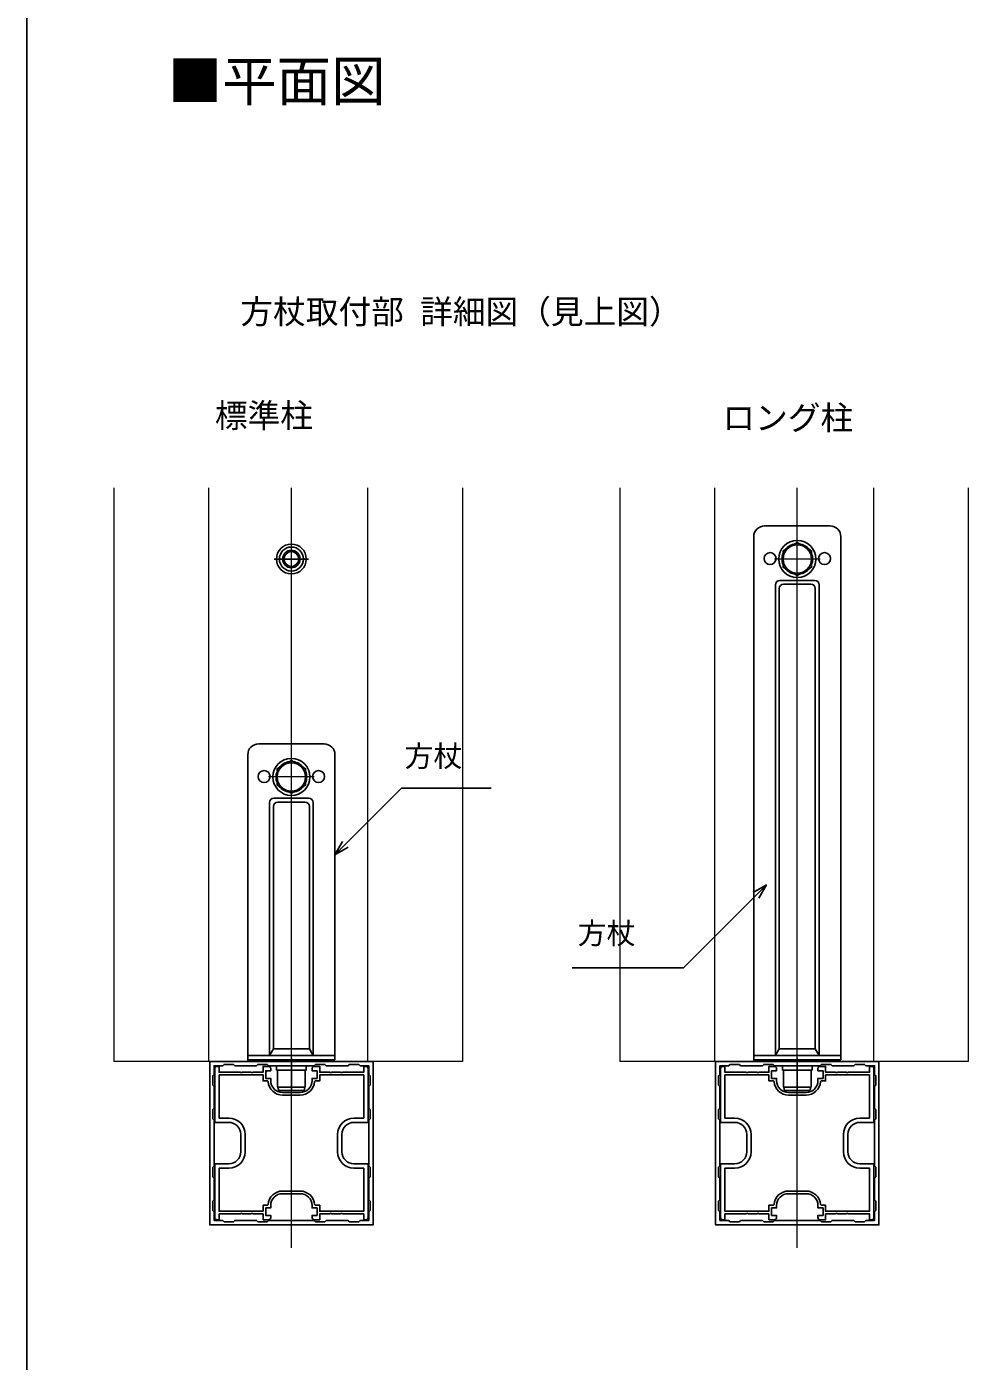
# Model space of a CAD drawing. Units: millimetres, scale not verified. Extents: x -875 to 875, y -1303 to 1296.
# Drawn here: x -875 to -443, y -719 to -107 of the extents above; entities that cross this region are included whole.
import ezdxf
from ezdxf.enums import TextEntityAlignment as Align

# ---------------------------------------------------------------- set-up
doc = ezdxf.new("R2010")
doc.units = ezdxf.units.MM
doc.header["$LTSCALE"] = 8
for name, color, linetype in [('0-1_USER1', 3, 'Continuous'), ('0-2_YKK_11', 7, 'Continuous'), ('0-5_YKK_13', 4, 'Continuous'), ('0-6_YKK_D', 6, 'Continuous'), ('0-7_YKK_ZWAK', 7, 'Continuous')]:
    doc.layers.add(name, color=color, linetype=linetype)
doc.layers.add('0-4_YKK_12', color=2, linetype='Continuous', lineweight=18)
doc.styles.add('ＭＳ ゴシック', font='')
doc.styles.get('ＭＳ ゴシック').set_extended_font_data('MS Gothic')

msp = doc.modelspace()

# ---------------------------------------------------------------- linework, layer by layer
at = {"layer": '0-2_YKK_11'}
for p, q in [((-757.5, -595.6), (-749.5, -595.6)), ((-749.5, -596.8), (-757.5, -596.8)), ((-525.27, -595.6), (-517.27, -595.6)), ((-517.27, -596.8), (-525.27, -596.8)), ((-776.7, -622.8), (-776.7, -614.8)), ((-774.7, -614.8), (-774.7, -622.8)), ((-732.3, -622.8), (-732.3, -614.8)), ((-730.3, -614.8), (-730.3, -622.8)), ((-544.47, -622.8), (-544.47, -614.8)), ((-542.47, -614.8), (-542.47, -622.8)), ((-500.07, -622.8), (-500.07, -614.8)), ((-498.07, -614.8), (-498.07, -622.8)), ((-757.5, -640.8), (-749.5, -640.8)), ((-749.5, -642), (-757.5, -642)), ((-525.27, -640.8), (-517.27, -640.8)), ((-517.27, -642), (-525.27, -642))]:
    msp.add_line(p, q, dxfattribs=at)
for points in [[(-716, -581.3), (-791, -581.3), (-791, -656.3), (-716, -656.3)], [(-483.77, -581.3), (-558.77, -581.3), (-558.77, -656.3), (-483.77, -656.3)]]:
    msp.add_lwpolyline(points, close=True, dxfattribs=at)
for points in [[(-743, -583.3), (-764, -583.3), (-764.6, -582.7), (-768.9, -582.7), (-769.5, -583.3), (-779.5, -583.3), (-780.1, -582.7), (-784.4, -582.7), (-785, -583.3), (-789, -583.3), (-789, -587.3), (-789.6, -587.9), (-789.6, -592.2), (-789, -592.8), (-789, -602.8), (-789.6, -603.4), (-789.6, -607.7), (-789, -608.3), (-789, -629.3), (-789.6, -629.9), (-789.6, -634.2), (-789, -634.8), (-789, -644.8), (-789.6, -645.4), (-789.6, -649.7), (-789, -650.3), (-789, -654.3), (-785, -654.3), (-784.4, -654.9), (-780.1, -654.9), (-779.5, -654.3), (-769.5, -654.3), (-768.9, -654.9), (-764.6, -654.9), (-764, -654.3), (-743, -654.3), (-742.4, -654.9), (-738.1, -654.9), (-737.5, -654.3), (-727.499, -654.3)], [(-782.2, -609.3), (-788.7, -609.3), (-788.7, -584.6)], [(-787.7, -583.6), (-786.7, -583.6), (-786.7, -586.3), (-777.019, -586.3), (-776.76, -586.45), (-776.24, -586.45), (-775.98, -586.3), (-772.019, -586.3), (-771.76, -586.45), (-771.24, -586.45), (-770.98, -586.3), (-766.5, -586.3), (-766.5, -583.6), (-764, -583.6)], [(-764.183, -590.579), (-764.482, -590.3), (-766.5, -590.3), (-766.5, -587.5), (-786.7, -587.5), (-786.7, -607.3), (-782.2, -607.3)], [(-763, -584.6), (-763, -585.6), (-765.3, -585.6), (-765.3, -589.1), (-763, -589.1), (-763, -590.1)], [(-744, -590.1), (-744, -589.1), (-741.7, -589.1), (-741.7, -585.6), (-744, -585.6), (-744, -584.6)], [(-727.499, -654.3), (-726.899, -654.9), (-722.6, -654.9), (-722, -654.3), (-718, -654.3), (-718, -650.3), (-717.4, -649.7), (-717.4, -645.4), (-718, -644.8), (-718, -634.8), (-717.4, -634.2), (-717.4, -629.9), (-718, -629.3), (-718, -608.3), (-717.4, -607.7), (-717.4, -603.4), (-718, -602.8), (-718, -592.8), (-717.4, -592.2), (-717.4, -587.9), (-718, -587.3), (-718, -583.3), (-722, -583.3), (-722.6, -582.7), (-726.9, -582.7), (-727.5, -583.3), (-737.5, -583.3), (-738.1, -582.7), (-742.4, -582.7), (-743, -583.3)], [(-743, -583.6), (-740.5, -583.6), (-740.5, -586.3), (-736.019, -586.3), (-735.76, -586.45), (-735.24, -586.45), (-734.98, -586.3), (-731.019, -586.3), (-730.76, -586.45), (-730.24, -586.45), (-729.98, -586.3), (-720.3, -586.3), (-720.3, -583.6), (-719.3, -583.6)], [(-720.3, -587.5), (-740.5, -587.5), (-740.5, -590.3), (-742.518, -590.3), (-742.817, -590.579)], [(-718.3, -584.6), (-718.3, -609.3), (-724.8, -609.3)], [(-724.8, -607.3), (-720.3, -607.3), (-720.3, -587.5)], [(-510.77, -583.3), (-531.77, -583.3), (-532.37, -582.7), (-536.67, -582.7), (-537.27, -583.3), (-547.27, -583.3), (-547.87, -582.7), (-552.17, -582.7), (-552.77, -583.3), (-556.77, -583.3), (-556.77, -587.3), (-557.37, -587.9), (-557.37, -592.2), (-556.77, -592.8), (-556.77, -602.8), (-557.37, -603.4), (-557.37, -607.7), (-556.77, -608.3), (-556.77, -629.3), (-557.37, -629.9), (-557.37, -634.2), (-556.77, -634.8), (-556.77, -644.8), (-557.37, -645.4), (-557.37, -649.7), (-556.77, -650.3), (-556.77, -654.3), (-552.77, -654.3), (-552.17, -654.9), (-547.87, -654.9), (-547.27, -654.3), (-537.27, -654.3), (-536.67, -654.9), (-532.37, -654.9), (-531.77, -654.3), (-510.77, -654.3), (-510.17, -654.9), (-505.87, -654.9), (-505.27, -654.3), (-495.27, -654.3)], [(-549.97, -609.3), (-556.47, -609.3), (-556.47, -584.6)], [(-555.47, -583.6), (-554.47, -583.6), (-554.47, -586.3), (-544.79, -586.3), (-544.53, -586.45), (-544.01, -586.45), (-543.75, -586.3), (-539.79, -586.3), (-539.53, -586.45), (-539.01, -586.45), (-538.75, -586.3), (-534.27, -586.3), (-534.27, -583.6), (-531.77, -583.6)], [(-531.953, -590.579), (-532.252, -590.3), (-534.27, -590.3), (-534.27, -587.5), (-554.47, -587.5), (-554.47, -607.3), (-549.97, -607.3)], [(-530.77, -584.6), (-530.77, -585.6), (-533.07, -585.6), (-533.07, -589.1), (-530.77, -589.1), (-530.77, -590.1)], [(-511.77, -590.1), (-511.77, -589.1), (-509.47, -589.1), (-509.47, -585.6), (-511.77, -585.6), (-511.77, -584.6)], [(-495.27, -654.3), (-494.67, -654.9), (-490.37, -654.9), (-489.77, -654.3), (-485.77, -654.3), (-485.77, -650.3), (-485.17, -649.7), (-485.17, -645.4), (-485.77, -644.8), (-485.77, -634.8), (-485.17, -634.2), (-485.17, -629.9), (-485.77, -629.3), (-485.77, -608.3), (-485.17, -607.7), (-485.17, -603.4), (-485.77, -602.8), (-485.77, -592.8), (-485.17, -592.2), (-485.17, -587.9), (-485.77, -587.3), (-485.77, -583.3), (-489.77, -583.3), (-490.37, -582.7), (-494.67, -582.7), (-495.27, -583.3), (-505.27, -583.3), (-505.87, -582.7), (-510.17, -582.7), (-510.77, -583.3)], [(-510.77, -583.6), (-508.27, -583.6), (-508.27, -586.3), (-503.79, -586.3), (-503.53, -586.45), (-503.01, -586.45), (-502.75, -586.3), (-498.79, -586.3), (-498.53, -586.45), (-498.01, -586.45), (-497.75, -586.3), (-488.07, -586.3), (-488.07, -583.6), (-487.07, -583.6)], [(-488.07, -587.5), (-508.27, -587.5), (-508.27, -590.3), (-510.288, -590.3), (-510.587, -590.579)], [(-486.07, -584.6), (-486.07, -609.3), (-492.57, -609.3)], [(-492.57, -607.3), (-488.07, -607.3), (-488.07, -587.5)], [(-788.7, -653), (-788.7, -628.3), (-782.2, -628.3)], [(-782.2, -630.3), (-786.7, -630.3), (-786.7, -650.1), (-766.5, -650.1), (-766.5, -647.3), (-764.482, -647.3), (-764.183, -647.021)], [(-742.817, -647.021), (-742.518, -647.3), (-740.5, -647.3), (-740.5, -650.1), (-720.3, -650.1), (-720.3, -630.3), (-724.8, -630.3)], [(-724.8, -628.3), (-718.3, -628.3), (-718.3, -653)], [(-556.47, -653), (-556.47, -628.3), (-549.97, -628.3)], [(-549.97, -630.3), (-554.47, -630.3), (-554.47, -650.1), (-534.27, -650.1), (-534.27, -647.3), (-532.252, -647.3), (-531.953, -647.021)], [(-510.587, -647.021), (-510.288, -647.3), (-508.27, -647.3), (-508.27, -650.1), (-488.07, -650.1), (-488.07, -630.3), (-492.57, -630.3)], [(-492.57, -628.3), (-486.07, -628.3), (-486.07, -653)], [(-763, -647.5), (-763, -648.5), (-765.3, -648.5), (-765.3, -652), (-763, -652), (-763, -653)], [(-744, -653), (-744, -652), (-741.7, -652), (-741.7, -648.5), (-744, -648.5), (-744, -647.5)], [(-530.77, -647.5), (-530.77, -648.5), (-533.07, -648.5), (-533.07, -652), (-530.77, -652), (-530.77, -653)], [(-511.77, -653), (-511.77, -652), (-509.47, -652), (-509.47, -648.5), (-511.77, -648.5), (-511.77, -647.5)], [(-764, -654), (-766.5, -654), (-766.5, -651.3), (-770.98, -651.3), (-771.24, -651.15), (-771.76, -651.15), (-772.019, -651.3), (-775.98, -651.3), (-776.24, -651.15), (-776.76, -651.15), (-777.019, -651.3), (-786.7, -651.3), (-786.7, -654), (-787.7, -654)], [(-719.3, -654), (-720.3, -654), (-720.3, -651.3), (-729.98, -651.3), (-730.24, -651.15), (-730.76, -651.15), (-731.019, -651.3), (-734.98, -651.3), (-735.24, -651.15), (-735.76, -651.15), (-736.019, -651.3), (-740.5, -651.3), (-740.5, -654), (-743, -654)], [(-531.77, -654), (-534.27, -654), (-534.27, -651.3), (-538.75, -651.3), (-539.01, -651.15), (-539.53, -651.15), (-539.79, -651.3), (-543.75, -651.3), (-544.01, -651.15), (-544.53, -651.15), (-544.79, -651.3), (-554.47, -651.3), (-554.47, -654), (-555.47, -654)], [(-487.07, -654), (-488.07, -654), (-488.07, -651.3), (-497.75, -651.3), (-498.01, -651.15), (-498.53, -651.15), (-498.79, -651.3), (-502.75, -651.3), (-503.01, -651.15), (-503.53, -651.15), (-503.79, -651.3), (-508.27, -651.3), (-508.27, -654), (-510.77, -654)]]:
    msp.add_lwpolyline(points, dxfattribs=at)
for centre, radius, start, end in [((-787.7, -584.6), 1, 90.00001, 179.99999), ((-764, -584.6), 1, 0.00001, 89.99999), ((-743, -584.6), 1, 90.00001, 179.99999), ((-719.3, -584.6), 1, 0.00001, 89.99999), ((-555.47, -584.6), 1, 90.00001, 179.99999), ((-531.77, -584.6), 1, 0.00001, 89.99999), ((-510.77, -584.6), 1, 90.00001, 179.99999), ((-487.07, -584.6), 1, 0.00001, 89.99999), ((-757.5, -590.1), 6.7, 184.09604, 270), ((-757.5, -590.1), 5.5, 180.00001, 269.99999), ((-749.5, -590.1), 5.5, 270.00001, 359.99999), ((-749.5, -590.1), 6.7, 270, 355.90396), ((-525.27, -590.1), 6.7, 184.09604, 270), ((-525.27, -590.1), 5.5, 180.00001, 269.99999), ((-517.27, -590.1), 5.5, 270.00001, 359.99999), ((-517.27, -590.1), 6.7, 270, 355.90396), ((-782.2, -614.8), 7.5, 0.00001, 89.99999), ((-782.2, -614.8), 5.5, 0.00001, 89.99999), ((-724.8, -614.8), 7.5, 90.00001, 179.99999), ((-724.8, -614.8), 5.5, 90.00001, 179.99999), ((-549.97, -614.8), 7.5, 0.00001, 89.99999), ((-549.97, -614.8), 5.5, 0.00001, 89.99999), ((-492.57, -614.8), 7.5, 90.00001, 179.99999), ((-492.57, -614.8), 5.5, 90.00001, 179.99999), ((-782.2, -622.8), 5.5, 270.00001, 359.99999), ((-782.2, -622.8), 7.5, 270.00001, 359.99999), ((-724.8, -622.8), 7.5, 180.00001, 269.99999), ((-724.8, -622.8), 5.5, 180.00001, 269.99999), ((-549.97, -622.8), 5.5, 270.00001, 359.99999), ((-549.97, -622.8), 7.5, 270.00001, 359.99999), ((-492.57, -622.8), 7.5, 180.00001, 269.99999), ((-492.57, -622.8), 5.5, 180.00001, 269.99999), ((-757.5, -647.5), 6.7, 90, 175.90396), ((-757.5, -647.5), 5.5, 90.00001, 179.99999), ((-749.5, -647.5), 6.7, 4.09604, 90), ((-749.5, -647.5), 5.5, 0.00001, 89.99999), ((-525.27, -647.5), 6.7, 90, 175.90396), ((-525.27, -647.5), 5.5, 90.00001, 179.99999), ((-517.27, -647.5), 6.7, 4.09604, 90), ((-517.27, -647.5), 5.5, 0.00001, 89.99999), ((-787.7, -653), 1, 180.00001, 269.99999), ((-764, -653), 1, 270.00001, 359.99999), ((-743, -653), 1, 180.00001, 269.99999), ((-719.3, -653), 1, 270.00001, 359.99999), ((-555.47, -653), 1, 180.00001, 269.99999), ((-531.77, -653), 1, 270.00001, 359.99999), ((-510.77, -653), 1, 180.00001, 269.99999), ((-487.07, -653), 1, 270.00001, 359.99999)]:
    msp.add_arc(centre, radius, start, end, dxfattribs=at)
at = {"layer": '0-4_YKK_12'}
for p, q in [((-835, -318.212), (-835, -581.3)), ((-791.5, -318.212), (-791.5, -581.3)), ((-753.5, -666.8), (-753.5, -318.212)), ((-718.5, -318.212), (-718.5, -581.3)), ((-675, -318.212), (-675, -581.3)), ((-602.77, -318.212), (-602.77, -581.3)), ((-559.27, -318.212), (-559.27, -581.3)), ((-521.27, -666.8), (-521.27, -318.212)), ((-486.27, -318.212), (-486.27, -581.3)), ((-442.77, -318.212), (-442.77, -581.3)), ((-510.77, -350.8), (-531.77, -350.8)), ((-743, -450.8), (-764, -450.8)), ((-675, -581.3), (-835, -581.3)), ((-442.77, -581.3), (-602.77, -581.3))]:
    msp.add_line(p, q, dxfattribs=at)
at = {"layer": '0-5_YKK_13'}
for p, q in [((-506.27, -335.6), (-536.27, -335.6)), ((-501.27, -580.6), (-501.27, -340.6)), ((-761.35, -350.8), (-745.65, -350.8)), ((-513.27, -360.6), (-529.27, -360.6)), ((-531.27, -362.6), (-531.27, -578.6)), ((-529.538, -364.332), (-529.538, -575.6)), ((-515.002, -362.332), (-527.538, -362.332)), ((-513.002, -364.332), (-513.002, -575.6)), ((-511.27, -362.6), (-511.27, -578.6)), ((-738.5, -435.6), (-768.5, -435.6)), ((-733.5, -580.6), (-733.5, -440.6)), ((-763.5, -462.6), (-763.5, -578.6)), ((-761.768, -464.332), (-761.768, -575.6)), ((-745.5, -460.6), (-761.5, -460.6)), ((-747.232, -462.332), (-759.768, -462.332)), ((-745.232, -464.332), (-745.232, -575.6)), ((-743.5, -462.6), (-743.5, -578.6)), ((-763.5, -578.6), (-761.768, -575.6)), ((-761.768, -575.6), (-745.232, -575.6)), ((-743.5, -578.6), (-745.232, -575.6)), ((-531.27, -578.6), (-529.538, -575.6)), ((-529.538, -575.6), (-513.002, -575.6)), ((-511.27, -578.6), (-513.002, -575.6)), ((-773.5, -578.6), (-733.5, -578.6)), ((-746.65, -580.6), (-760.35, -580.6)), ((-759.85, -581.3), (-760.35, -580.6)), ((-759.85, -581.3), (-747.15, -581.3)), ((-753.5, -579.6), (-753.5, -594.6)), ((-747.15, -581.3), (-746.65, -580.6)), ((-541.27, -578.6), (-501.27, -578.6)), ((-514.42, -580.6), (-528.12, -580.6)), ((-527.62, -581.3), (-528.12, -580.6)), ((-527.62, -581.3), (-514.92, -581.3)), ((-521.27, -579.6), (-521.27, -594.6)), ((-514.92, -581.3), (-514.42, -580.6)), ((-760.35, -583.3), (-746.65, -583.3)), ((-760.35, -583.3), (-760.35, -585.3)), ((-760.35, -585.3), (-746.65, -585.3)), ((-759.85, -585.3), (-759.85, -592.6)), ((-747.15, -592.6), (-747.15, -585.3)), ((-746.65, -583.3), (-746.65, -585.3)), ((-528.12, -583.3), (-514.42, -583.3)), ((-528.12, -583.3), (-528.12, -585.3)), ((-528.12, -585.3), (-514.42, -585.3)), ((-527.62, -585.3), (-527.62, -592.6)), ((-514.92, -592.6), (-514.92, -585.3)), ((-514.42, -583.3), (-514.42, -585.3)), ((-759.716, -593.1), (-747.284, -593.1)), ((-747.15, -592.6), (-747.686, -594.6)), ((-527.486, -593.1), (-515.054, -593.1)), ((-514.92, -592.6), (-515.456, -594.6))]:
    msp.add_line(p, q, dxfattribs=at)
for points in [[(-541.27, -340.6), (-541.27, -580.6), (-501.27, -580.6)], [(-773.5, -440.6), (-773.5, -580.6), (-733.5, -580.6)], [(-759.85, -592.6), (-759.314, -594.6), (-747.686, -594.6)], [(-527.62, -592.6), (-527.084, -594.6), (-515.456, -594.6)]]:
    msp.add_lwpolyline(points, dxfattribs=at)
for points in [[(-521.27, -343.294), (-514.77, -347.047), (-514.77, -354.553), (-521.27, -358.306), (-527.77, -354.553), (-527.77, -347.047)], [(-753.5, -443.294), (-747, -447.047), (-747, -454.553), (-753.5, -458.306), (-760, -454.553), (-760, -447.047)]]:
    msp.add_lwpolyline(points, close=True, dxfattribs=at)
for centre, radius in [((-521.27, -350.8), 8.5), ((-753.5, -350.8), 6.85), ((-753.5, -350.8), 5.5), ((-753.5, -350.8), 4), ((-753.5, -350.8), 3.375), ((-533.77, -350.6), 2.75), ((-521.27, -350.8), 6.5), ((-508.77, -350.6), 2.75), ((-753.5, -450.8), 8.5), ((-753.5, -450.8), 6.5), ((-766, -450.6), 2.75), ((-741, -450.6), 2.75)]:
    msp.add_circle(centre, radius, dxfattribs=at)
for centre, radius, start, end in [((-536.27, -340.6), 5, 90, 180), ((-506.27, -340.6), 5, 0, 90), ((-521.27, -350.8), 7.05, 157.21814, 202.78186), ((-521.27, -350.8), 7.05, 97.21814, 142.78186), ((-521.27, -350.8), 7.05, 37.21814, 82.78186), ((-521.27, -350.8), 7.05, 337.21814, 22.78186), ((-521.27, -350.8), 7.05, 217.21814, 262.78186), ((-521.27, -350.8), 7.05, 277.21814, 322.78186), ((-529.27, -362.6), 2, 90, 180), ((-513.27, -362.6), 2, 0, 90), ((-527.538, -364.332), 2, 90, 180), ((-515.002, -364.332), 2, 0, 90), ((-768.5, -440.6), 5, 90, 180), ((-738.5, -440.6), 5, 0, 90), ((-753.5, -450.8), 7.05, 97.21814, 142.78186), ((-753.5, -450.8), 7.05, 37.21814, 82.78186), ((-753.5, -450.8), 7.05, 157.21814, 202.78186), ((-753.5, -450.8), 7.05, 337.21814, 22.78186), ((-753.5, -450.8), 7.05, 217.21814, 262.78186), ((-753.5, -450.8), 7.05, 277.21814, 322.78186), ((-761.5, -462.6), 2, 90, 180), ((-759.768, -464.332), 2, 90, 180), ((-747.232, -464.332), 2, 0, 90), ((-745.5, -462.6), 2, 0, 90)]:
    msp.add_arc(centre, radius, start, end, dxfattribs=at)
at = {"layer": '0-6_YKK_D'}
for points in [[(-733.5, -486.464), (-728.691, -481.655), (-703.001, -455.965), (-661.763, -455.965)], [(-729.98, -480.367), (-733.5, -486.464), (-727.403, -482.944)], [(-535.461, -500.333), (-540.27, -505.142), (-573.461, -538.333), (-624.618, -538.333)], [(-541.558, -503.853), (-535.461, -500.333), (-538.981, -506.43)]]:
    msp.add_lwpolyline(points, dxfattribs=at)
at = {"layer": '0-7_YKK_ZWAK'}
msp.add_line((-875, 1246.7), (-875, -1303.3), dxfattribs=at)

# ---------------------------------------------------------------- texts
at = {"layer": '0-1_USER1', "style": 'ＭＳ ゴシック'}
for s, height, p in [('■平面図', 18.33, (-810.256, -146.141)), ('方杖取付部 詳細図（見上図）', 11, (-776.892, -246.112)), ('標準柱', 11, (-788.597, -293.772)), ('ロング柱', 11, (-555.642, -294.794))]:
    msp.add_text(s, height=height, dxfattribs=at).set_placement(p, align=Align.BOTTOM_LEFT)
at = {"layer": '0-6_YKK_D', "style": 'ＭＳ ゴシック'}
for p in [(-701.591, -449.015), (-622.09, -530.328)]:
    msp.add_text('方杖', height=9.751, dxfattribs=at).set_placement(p, align=Align.BOTTOM_LEFT)

doc.saveas('drawing.dxf')
